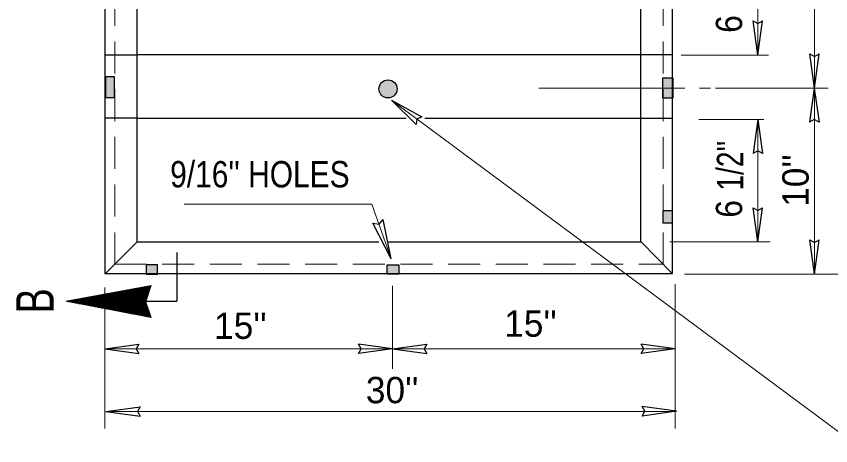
# Model space of a CAD drawing. Extents: x 139 to 512, y -134 to 135.
# Drawn here: x 183.96 to 223.18, y 40.8 to 61.46 of the extents above; entities that cross this region are included whole.
import ezdxf

# ---------------------------------------------------------------- set-up
doc = ezdxf.new("R2010")
doc.units = 0
doc.header["$LTSCALE"] = 0.51
doc.linetypes.add('MEDIUM_DASHED', pattern=[4.5, 3, -1.5])
doc.layers.add('1', color=7, linetype='Continuous', lineweight=13)

msp = doc.modelspace()

# ---------------------------------------------------------------- hatches: boundary and pattern name
at = {"layer": '1'}
for points in [[(188.6952, 58.5542), (188.2654, 58.5542), (188.2654, 57.5598), (188.6952, 57.5598)], [(215.1012, 58.5089), (215.5722, 58.5089), (215.5722, 57.517), (215.1012, 57.517)], [(202.3022, 57.9685, 1), (201.4286, 57.9685, 1)], [(215.1012, 51.5227), (215.5546, 51.5227), (215.5546, 52.1054), (215.1012, 52.1054)], [(190.7633, 49.5078), (190.2139, 49.5078), (190.2139, 49.0567), (190.7633, 49.0567)], [(201.8273, 49.5078), (202.3767, 49.5078), (202.3767, 49.0567), (201.8273, 49.0567)]]:
    msp.add_hatch(color=256, dxfattribs=at).paths.add_polyline_path(points)

# ---------------------------------------------------------------- linework, layer by layer
at = {"layer": '1', "lineweight": 25}
for p, q in [((188.2516, 49.0754), (188.2516, 76.18)), ((215.5564, 49.0847), (215.5564, 76.18)), ((189.7774, 50.6114), (189.7774, 74.653)), ((214.0414, 50.6114), (214.0414, 74.653)), ((219.6736, 59.5994), (219.4482, 61.2392)), ((219.6736, 59.5994), (219.8989, 61.2392)), ((189.7774, 59.6174), (214.0414, 59.6174)), ((222.3919, 58.012), (222.1669, 59.6519)), ((222.3919, 58.012), (222.6181, 59.6519)), ((222.3908, 58.0112), (222.1654, 56.3714)), ((222.3908, 58.0112), (222.6158, 56.3714)), ((202.0321, 57.4195), (203.4844, 56.6245)), ((202.0321, 57.4195), (203.2159, 56.2619)), ((189.7774, 56.5645), (202.7446, 56.5645)), ((203.6415, 56.5645), (214.0414, 56.5645)), ((219.6724, 56.5019), (219.4463, 54.8612)), ((219.6724, 56.5019), (219.8974, 54.8612)), ((219.6736, 50.6054), (219.4482, 52.2452)), ((219.6736, 50.6054), (219.8989, 52.2452)), ((202.0174, 49.7917), (201.1328, 51.5114)), ((202.0174, 49.7917), (201.6293, 51.6862)), ((189.7816, 50.6062), (188.2516, 49.0754)), ((189.7774, 50.6114), (201.4217, 50.6114)), ((201.8881, 50.6114), (214.0414, 50.6114)), ((214.0568, 50.6043), (215.5576, 49.0735)), ((222.3919, 49.057), (222.1669, 50.6965)), ((222.3919, 49.057), (222.6181, 50.6965)), ((191.6881, 50.0917), (191.6881, 47.7445)), ((188.2516, 49.0847), (215.5564, 49.0847)), ((186.9844, 47.7445), (191.6881, 47.7445)), ((188.2276, 45.454), (189.8678, 45.6802)), ((202.0864, 45.4562), (200.4466, 45.6812)), ((202.0868, 45.454), (203.7271, 45.6802)), ((215.6941, 45.4562), (214.0538, 45.6812)), ((188.2276, 45.454), (189.8678, 45.229)), ((202.0864, 45.4562), (200.4466, 45.2305)), ((202.0868, 45.454), (203.7271, 45.229)), ((215.6941, 45.4562), (214.0538, 45.2305)), ((188.2823, 42.449), (189.9225, 42.674)), ((188.2823, 42.449), (189.9225, 42.224)), ((215.7488, 42.4505), (214.1085, 42.6762)), ((215.7488, 42.4505), (214.1085, 42.2251))]:
    msp.add_line(p, q, dxfattribs=at)
at = {"layer": '1', "linetype": 'MEDIUM_DASHED'}
for p, q in [((215.1064, 49.5347), (215.1064, 75.73)), ((188.7016, 49.5347), (215.1064, 49.5347))]:
    msp.add_line(p, q, dxfattribs=at)
at = {"layer": '1'}
for p, q in [((219.6728, 59.599), (219.6728, 65.3852)), ((215.9817, 59.599), (220.1899, 59.599)), ((209.1177, 58.0112), (216.1538, 58.0112)), ((216.8667, 58.0112), (217.3906, 58.0112)), ((217.6347, 58.0112), (223.0516, 58.0112)), ((216.8348, 56.5022), (219.9642, 56.5022)), ((219.6728, 50.6047), (219.6728, 56.5022)), ((215.4256, 50.6047), (220.2646, 50.6047)), ((216.1321, 49.0567), (225.6049, 49.0567)), ((188.2272, 41.6172), (188.2272, 48.4087)), ((189.0278, 48.2384), (189.0278, 47.239)), ((189.0578, 48.244), (189.0578, 47.233)), ((189.0878, 48.2492), (189.0878, 47.2274)), ((189.1178, 48.2549), (189.1178, 47.2218)), ((189.1482, 48.2605), (189.1482, 47.2157)), ((190.3729, 48.2642), (189.1654, 48.2642)), ((189.1782, 48.2662), (189.1782, 47.2102)), ((189.2082, 48.2714), (189.2082, 47.2042)), ((189.2382, 48.277), (189.2382, 47.1989)), ((189.2686, 48.2827), (189.2686, 47.1932)), ((189.2986, 48.2882), (189.2986, 47.1872)), ((189.3286, 48.2935), (189.3286, 47.1817)), ((190.3831, 48.2942), (189.3297, 48.2942)), ((189.3586, 48.2992), (189.3586, 47.1757)), ((189.3889, 48.3047), (189.3889, 47.17)), ((189.4189, 48.3104), (189.4189, 47.1647)), ((189.4489, 48.3157), (189.4489, 47.1587)), ((189.4789, 48.3209), (189.4789, 47.1532)), ((190.3932, 48.3242), (189.4943, 48.3242)), ((189.5093, 48.3265), (189.5093, 47.1475)), ((189.5393, 48.3322), (189.5393, 47.1415)), ((189.5693, 48.3374), (189.5693, 47.1359)), ((189.5993, 48.343), (189.5993, 47.1299)), ((189.6297, 48.3487), (189.6297, 47.1247)), ((190.4033, 48.3543), (189.6582, 48.3543)), ((189.6597, 48.3543), (189.6597, 47.119)), ((189.6897, 48.3595), (189.6897, 47.113)), ((189.7197, 48.3652), (189.7197, 47.1074)), ((189.7501, 48.3708), (189.7501, 47.1014)), ((189.7801, 48.3764), (189.7801, 47.0957)), ((189.8101, 48.3817), (189.8101, 47.0905)), ((190.4131, 48.3847), (189.8224, 48.3847)), ((189.8401, 48.3873), (189.8401, 47.0845)), ((189.8704, 48.3929), (189.8704, 47.0789)), ((189.9004, 48.3985), (189.9004, 47.0733)), ((189.9304, 48.4037), (189.9304, 47.0673)), ((189.9604, 48.4094), (189.9604, 47.0617)), ((190.4232, 48.4147), (189.9871, 48.4147)), ((189.9908, 48.415), (189.9908, 47.0557)), ((190.0208, 48.4207), (190.0208, 47.0504)), ((190.0508, 48.4259), (190.0508, 47.0448)), ((190.0808, 48.4315), (190.0808, 47.0388)), ((190.1112, 48.4372), (190.1112, 47.0332)), ((190.1412, 48.4427), (190.1412, 47.0272)), ((190.4326, 48.4447), (190.1513, 48.4447)), ((190.1712, 48.448), (190.1712, 47.0215)), ((190.2012, 48.4537), (190.2012, 47.7445)), ((190.2316, 48.4592), (190.2316, 47.8352)), ((190.2616, 48.4649), (190.2616, 47.9264)), ((190.2916, 48.4697), (190.2916, 48.0172)), ((190.4423, 48.4747), (190.3156, 48.4747)), ((190.3216, 48.4754), (190.3216, 48.1082)), ((190.3519, 48.481), (190.3519, 48.199)), ((190.3819, 48.4867), (190.3819, 48.2902)), ((190.4119, 48.4919), (190.4119, 48.3813)), ((190.4419, 48.4975), (190.4419, 48.472)), ((202.0868, 44.4925), (202.0868, 48.4919)), ((215.6941, 41.6172), (215.6941, 48.5763)), ((190.2338, 47.8427), (186.8644, 47.8427)), ((186.8911, 47.8472), (186.8911, 47.644)), ((186.9211, 47.8529), (186.9211, 47.6384)), ((186.9511, 47.8582), (186.9511, 47.6324)), ((186.9814, 47.8637), (186.9814, 47.6268)), ((187.0114, 47.8694), (187.0114, 47.6208)), ((190.2436, 47.8727), (187.0291, 47.8727)), ((187.0414, 47.875), (187.0414, 47.6152)), ((187.0714, 47.8802), (187.0714, 47.6099)), ((187.1018, 47.8859), (187.1018, 47.6039)), ((187.1318, 47.8915), (187.1318, 47.5983)), ((187.1618, 47.8967), (187.1618, 47.5927)), ((187.1918, 47.902), (187.1918, 47.5867)), ((190.2533, 47.9032), (187.1937, 47.9032)), ((187.2222, 47.9077), (187.2222, 47.581)), ((187.2522, 47.9132), (187.2522, 47.575)), ((187.2822, 47.9189), (187.2822, 47.5697)), ((187.3122, 47.9242), (187.3122, 47.5642)), ((187.3426, 47.9297), (187.3426, 47.5582)), ((190.2634, 47.9332), (187.3576, 47.9332)), ((187.3726, 47.9354), (187.3726, 47.5525)), ((187.4026, 47.941), (187.4026, 47.5465)), ((187.4326, 47.9462), (187.4326, 47.5409)), ((187.4629, 47.9519), (187.4629, 47.5357)), ((187.4929, 47.9575), (187.4929, 47.5297)), ((190.2736, 47.9632), (187.5222, 47.9632)), ((187.5229, 47.9632), (187.5229, 47.524)), ((187.5529, 47.9684), (187.5529, 47.5184)), ((187.5833, 47.974), (187.5833, 47.5124)), ((187.6133, 47.9797), (187.6133, 47.5067)), ((187.6433, 47.9853), (187.6433, 47.5007)), ((187.6733, 47.9905), (187.6733, 47.4955)), ((190.2837, 47.9932), (187.6868, 47.9932)), ((187.7037, 47.9962), (187.7037, 47.4902)), ((187.7337, 48.0018), (187.7337, 47.4839)), ((187.7637, 48.0074), (187.7637, 47.4782)), ((187.7937, 48.0127), (187.7937, 47.4722)), ((187.8241, 48.0183), (187.8241, 47.4667)), ((190.2934, 48.0235), (187.8503, 48.0235)), ((187.8541, 48.0239), (187.8541, 47.4617)), ((187.8841, 48.0295), (187.8841, 47.4554)), ((187.9141, 48.0347), (187.9141, 47.4502)), ((187.9444, 48.04), (187.9444, 47.4445)), ((187.9744, 48.0457), (187.9744, 47.4382)), ((188.0044, 48.0512), (188.0044, 47.4329)), ((190.3032, 48.0535), (188.0149, 48.0535)), ((188.0344, 48.0565), (188.0344, 47.4265)), ((188.0648, 48.0622), (188.0648, 47.4217)), ((188.0948, 48.0677), (188.0948, 47.416)), ((188.1248, 48.0734), (188.1248, 47.41)), ((188.1548, 48.0787), (188.1548, 47.4044)), ((190.3133, 48.0835), (188.1792, 48.0835)), ((188.1852, 48.0842), (188.1852, 47.398)), ((188.2152, 48.0899), (188.2152, 47.3927)), ((188.2452, 48.0955), (188.2452, 47.3875)), ((188.2752, 48.1007), (188.2752, 47.3815)), ((188.3056, 48.1064), (188.3056, 47.3759)), ((188.3356, 48.112), (188.3356, 47.3702)), ((190.3234, 48.1135), (188.3434, 48.1135)), ((188.3656, 48.1177), (188.3656, 47.3642)), ((188.3956, 48.1229), (188.3956, 47.3587)), ((188.4259, 48.1285), (188.4259, 47.3527)), ((188.4559, 48.1342), (188.4559, 47.3474)), ((188.4859, 48.1397), (188.4859, 47.3417)), ((190.3332, 48.1439), (188.5081, 48.1439)), ((188.5159, 48.145), (188.5159, 47.3357)), ((188.5463, 48.1507), (188.5463, 47.3302)), ((188.5763, 48.1562), (188.5763, 47.3242)), ((188.6063, 48.1619), (188.6063, 47.3185)), ((188.6363, 48.1668), (188.6363, 47.3132)), ((188.6667, 48.1724), (188.6667, 47.3072)), ((190.3433, 48.1739), (188.6723, 48.1739)), ((188.6967, 48.1777), (188.6967, 47.3017)), ((188.7267, 48.1829), (188.7267, 47.296)), ((188.7567, 48.1885), (188.7567, 47.29)), ((188.7871, 48.1942), (188.7871, 47.2844)), ((188.8171, 48.1998), (188.8171, 47.2784)), ((190.3534, 48.2039), (188.8366, 48.2039)), ((188.8471, 48.205), (188.8471, 47.2732)), ((188.8771, 48.2107), (188.8771, 47.2675)), ((188.9074, 48.2162), (188.9074, 47.2615)), ((188.9374, 48.2219), (188.9374, 47.2559)), ((188.9674, 48.2272), (188.9674, 47.2499)), ((188.9974, 48.2327), (188.9974, 47.2443)), ((190.3636, 48.2339), (189.0012, 48.2339)), ((186.3492, 47.7475), (186.3492, 47.7467)), ((190.2038, 47.7524), (186.3713, 47.7524)), ((186.3796, 47.7532), (186.3796, 47.7412)), ((186.4096, 47.7587), (186.4096, 47.7352)), ((186.4396, 47.7644), (186.4396, 47.7295)), ((186.4696, 47.7697), (186.4696, 47.7235)), ((190.1944, 47.7224), (186.4797, 47.7224)), ((186.4999, 47.7752), (186.4999, 47.7182)), ((186.5299, 47.7809), (186.5299, 47.7127)), ((190.2139, 47.7828), (186.5359, 47.7828)), ((186.5599, 47.7865), (186.5599, 47.7067)), ((186.5899, 47.7918), (186.5899, 47.701)), ((186.6203, 47.7974), (186.6203, 47.695)), ((190.2049, 47.6924), (186.6383, 47.6924)), ((186.6503, 47.803), (186.6503, 47.6894)), ((186.6803, 47.8087), (186.6803, 47.6842)), ((190.2237, 47.8128), (186.7006, 47.8128)), ((186.7103, 47.8139), (186.7103, 47.6782)), ((186.7407, 47.8195), (186.7407, 47.6725)), ((186.7707, 47.8252), (186.7707, 47.6669)), ((190.2154, 47.6624), (186.7966, 47.6624)), ((186.8007, 47.8308), (186.8007, 47.6609)), ((186.8307, 47.836), (186.8307, 47.6552)), ((186.8611, 47.8417), (186.8611, 47.6492)), ((190.2259, 47.632), (186.9552, 47.632)), ((190.2357, 47.602), (187.1142, 47.602)), ((190.2466, 47.572), (187.2724, 47.572)), ((190.2571, 47.542), (187.4311, 47.542)), ((190.2676, 47.5117), (187.5897, 47.5117)), ((190.2777, 47.4817), (187.7479, 47.4817)), ((190.2878, 47.4517), (187.9073, 47.4517)), ((190.2012, 47.7029), (190.2012, 47.0162)), ((190.2316, 47.6152), (190.2316, 47.0102)), ((190.2616, 47.5285), (190.2616, 47.0047)), ((190.2987, 47.4217), (188.0659, 47.4217)), ((190.3092, 47.3912), (188.2242, 47.3912)), ((190.3193, 47.3612), (188.3828, 47.3612)), ((190.3298, 47.3312), (188.5418, 47.3312)), ((190.3403, 47.3012), (188.7001, 47.3012)), ((190.3501, 47.2709), (188.8587, 47.2709)), ((190.3609, 47.2409), (189.0173, 47.2409)), ((190.3714, 47.2109), (189.1756, 47.2109)), ((190.3819, 47.1809), (189.3346, 47.1809)), ((190.3921, 47.1505), (189.4932, 47.1505)), ((190.4022, 47.1205), (189.6514, 47.1205)), ((190.4131, 47.0905), (189.8101, 47.0905)), ((190.4236, 47.0605), (189.9687, 47.0605)), ((190.2916, 47.4415), (190.2916, 46.999)), ((190.3216, 47.3545), (190.3216, 46.993)), ((190.3519, 47.2675), (190.3519, 46.9874)), ((190.3819, 47.1797), (190.3819, 46.9814)), ((190.4119, 47.0932), (190.4119, 46.9762)), ((190.4337, 47.0302), (190.1273, 47.0302)), ((190.4442, 47.0002), (190.2859, 47.0002)), ((190.4419, 47.0062), (190.4419, 46.9705)), ((190.4547, 46.9702), (190.4446, 46.9702)), ((188.2818, 42.4498), (215.7488, 42.4498))]:
    msp.add_line(p, q, dxfattribs=at)
at = {"layer": '1', "linetype": 'MEDIUM_DASHED', "lineweight": 25}
for p, q in [((214.0414, 59.6174), (215.5564, 59.6174)), ((188.2617, 59.6069), (189.7876, 59.6069)), ((188.2516, 56.5765), (189.7774, 56.5765)), ((214.0414, 56.5645), (215.5564, 56.5645))]:
    msp.add_line(p, q, dxfattribs=at)
at = {"layer": '1', "linetype": 'MEDIUM_DASHED'}
msp.add_lwpolyline([(188.7016, 49.5347), (188.7016, 75.73), (215.1064, 75.73)], dxfattribs=at)
at = {"layer": '1'}
for points in [[(222.3916, 49.0567), (222.3916, 58.0112), (222.3916, 67.0007)], [(202.0321, 57.4202), (224.4766, 40.7957), (245.0806, 40.7957), (277.9444, 51.7817)], [(192.0436, 52.4257), (201.0889, 52.4257), (202.0167, 49.7909)], [(188.2272, 45.4555), (202.0868, 45.4555), (215.6941, 45.4555)]]:
    msp.add_lwpolyline(points, dxfattribs=at)
at = {"layer": '1', "lineweight": 25}
for points in [[(219.4482, 61.2392), (219.6754, 61.1125), (219.8989, 61.2392)], [(222.1669, 59.6519), (222.3949, 59.5252), (222.6181, 59.6519)], [(203.4844, 56.6245), (203.2463, 56.5165), (203.2159, 56.2619)], [(222.6158, 56.3714), (222.3878, 56.4982), (222.1654, 56.3714)], [(219.8974, 54.8612), (219.6694, 54.9887), (219.4463, 54.8612)], [(219.4482, 52.2452), (219.6754, 52.1185), (219.8989, 52.2452)], [(201.1328, 51.5114), (201.4328, 51.4597), (201.6293, 51.6862)], [(222.1669, 50.6965), (222.3949, 50.5697), (222.6181, 50.6965)], [(189.8678, 45.6802), (189.7411, 45.4522), (189.8678, 45.229)], [(200.4466, 45.2305), (200.5733, 45.4582), (200.4466, 45.6812)], [(203.7271, 45.6802), (203.6003, 45.4522), (203.7271, 45.229)], [(214.0538, 45.2305), (214.1806, 45.4582), (214.0538, 45.6812)], [(189.9225, 42.674), (189.7957, 42.4468), (189.9225, 42.224)], [(214.1085, 42.2251), (214.2352, 42.4531), (214.1085, 42.6762)]]:
    msp.add_lwpolyline(points, dxfattribs=at)
for points in [[(188.6952, 58.5542), (188.2654, 58.5542), (188.2654, 57.5598), (188.6952, 57.5598)], [(215.1012, 58.5089), (215.5722, 58.5089), (215.5722, 57.517), (215.1012, 57.517)], [(215.1012, 51.5227), (215.5546, 51.5227), (215.5546, 52.1054), (215.1012, 52.1054)], [(190.7633, 49.5078), (190.2139, 49.5078), (190.2139, 49.0567), (190.7633, 49.0567)], [(201.8273, 49.5078), (202.3767, 49.5078), (202.3767, 49.0567), (201.8273, 49.0567)]]:
    msp.add_lwpolyline(points, close=True, dxfattribs=at)
at = {"layer": '1'}
msp.add_lwpolyline([(190.4554, 46.9679), (186.3458, 47.7472), (190.4513, 48.4994), (190.1944, 47.7232)], close=True, dxfattribs=at)
at = {"layer": '1', "lineweight": 25}
msp.add_circle((201.8654, 57.9685), 0.4368, dxfattribs=at)

# ---------------------------------------------------------------- texts
at = {"layer": '1'}
for s, height, width, p in [('6', 1.268, 0.9, (218.9144, 60.6675)), ("1/2''", 1.268, 0.8, (218.9646, 53.0721)), ('6', 1.268, 0.9, (218.9144, 51.7701)), ('B', 1.8, 0.75, (185.7646, 47.1662))]:
    msp.add_text(s, height=height, rotation=90, dxfattribs=dict(at, width=width)).set_placement(p)
at = {"layer": '1', "width": 0.85}
msp.add_text("9/16'' HOLES", height=1.268, dxfattribs=at).set_placement((191.3727, 53.2289))
at = {"layer": '1'}
msp.add_text("10''", height=1.268, rotation=90, dxfattribs=at).set_placement((222.1178, 52.2925))
for s, p in [("15''", (193.4896, 45.9359)), ("15''", (207.4587, 46.0424)), ("30''", (200.7973, 42.8402))]:
    msp.add_text(s, height=1.268, dxfattribs=at).set_placement(p)

doc.saveas('drawing.dxf')
